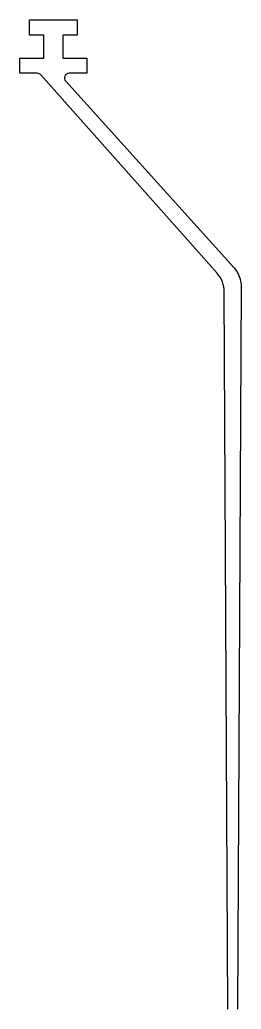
# Model space of a CAD drawing. Header units: millimetres. Extents: x 0 to 23, y 0 to 104.
import ezdxf

# ---------------------------------------------------------------- set-up
doc = ezdxf.new("R2010")
doc.units = ezdxf.units.MM

# ---------------------------------------------------------------- blocks, each defined once
blk = doc.blocks.new('Barrier 100mm_P4')
blk.add_lwpolyline([(18.25, -99.51), (17.87, -24.48, 0.182194), (17.11, -22.5), (-1.3, -1.76, 0.210826), (-1.67, -1.6), (-3.5, -1.6), (-3.5, 0), (-1, 0), (-1, 2.4), (-2.5, 2.4), (-2.5, 4), (2.5, 4), (2.5, 2.4), (1, 2.4), (1, 0), (3.5, 0), (3.5, -1.6), (1.67, -1.6, 0.649781), (1.3, -2.43), (18.86, -21.9, -0.186925), (19.63, -23.92), (19.25, -99.51)], format="xyb")

msp = doc.modelspace()

# ---------------------------------------------------------------- block references
msp.add_blockref('Barrier 100mm_P4', (3.5, 99.505219))

doc.saveas('drawing.dxf')
